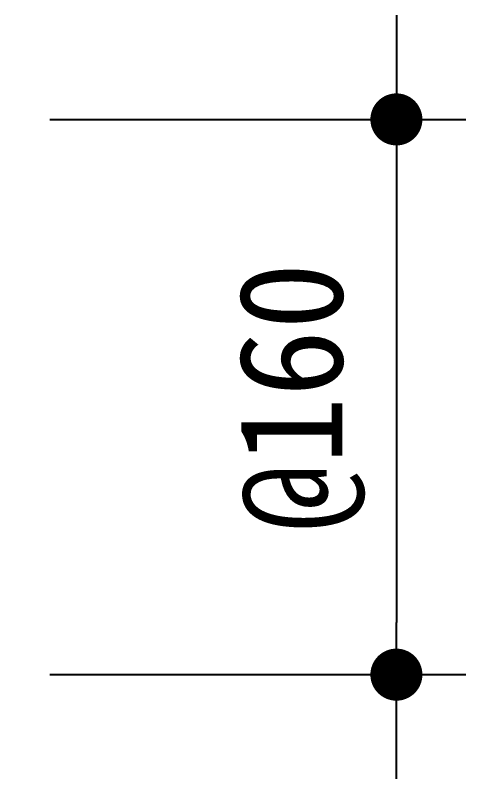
# Model space of a CAD drawing. Header units: millimetres. Extents: x 209 to 75467, y 6568 to 12199.
# Drawn here: x 75049.3 to 75114.3, y 7574 to 7684 of the extents above; entities that cross this region are included whole.
import ezdxf

# ---------------------------------------------------------------- set-up
doc = ezdxf.new("R2010")
doc.units = ezdxf.units.MM
doc.header["$MEASUREMENT"] = 0
doc.layers.get('0').update_dxf_attribs({"linetype": 'CONTINUOUS'})
doc.layers.add('DIMM', color=7, linetype='CONTINUOUS')
doc.styles.add('A-420 부분상세도1(작업중)$0$HY울릉도L', font='', dxfattribs={"width": 0.8})
doc.styles.add('A-420 부분상세도1(작업중)$0$돋움', font='')
doc.styles.get('A-420 부분상세도1(작업중)$0$HY울릉도L').set_extended_font_data('DotumChe')
doc.styles.get('A-420 부분상세도1(작업중)$0$돋움').set_extended_font_data('DotumChe')
doc.dimstyles.new('A-420 부분상세도1(작업중)$0$CDIM', dxfattribs={"dimtxt": 3, "dimasz": 1.5, "dimexe": 2, "dimexo": 1, "dimgap": 1, "dimtad": 1, "dimdec": 0, "dimrnd": 0.5, "dimzin": 0, "dimdsep": 32, "dimlunit": 6, "dimtxsty": 'A-420 부분상세도1(작업중)$0$HY울릉도L', "dimblk1": 'A-420 부분상세도1(작업중)$0$_CIDOT', "dimblk2": 'A-420 부분상세도1(작업중)$0$_CIDOT', "dimsah": 1, "dimcen": 5.5, "dimclrd": 2, "dimclre": 2, "dimclrt": 7, "dimadec": 0, "dimazin": 0, "dimtfac": 1, "dimtdec": 0, "dimtix": 1, "dimtmove": 2, "dimatfit": 1, "dimldrblk": 'A-420 부분상세도1(작업중)$0$_CIDOT', "dimfxl": 1, "dimtolj": 1, "dimtzin": 0, "dimlwd": -1, "dimarcsym": 0})

# ---------------------------------------------------------------- blocks, each defined once
blk = doc.blocks.new('A-420 부분상세도1(작업중)$0$_CIDOT')
at = {"color": 0, "linetype": 'ByBlock'}
blk.add_line((2, 0), (-1, 0), dxfattribs=at)
at = {"color": 0, "linetype": 'ByBlock', "const_width": 0.5}
blk.add_lwpolyline([(-0.25, 0, 1), (0.25, 0, 1)], format="xyb", close=True, dxfattribs=at)
blk = doc.blocks.new('*D560')
at = {"layer": 'DIMM', "lineweight": -2, "transparency": 16777216}
for p, q in [((75054.32, 7669.04), (75114.28, 7669.04)), ((75054.32, 7589.04), (75114.28, 7589.04))]:
    blk.add_line(p, q, dxfattribs=at)
at = {"layer": 'DIMM', "transparency": 16777216}
blk.add_line((75104.28, 7661.54), (75104.28, 7596.54), dxfattribs=at)
at = {"layer": 'DIMM', "transparency": 16777216, "xscale": 7.5, "yscale": 7.5, "zscale": 7.5}
for p, rotation in [((75104.28, 7669.04), 90), ((75104.28, 7589.04), 270)]:
    blk.add_blockref('A-420 부분상세도1(작업중)$0$_CIDOT', p, dxfattribs=dict(at, rotation=rotation))
at = {"layer": 'DIMM', "color": 3, "transparency": 16777216, "insert": (75090.65, 7629.04), "char_height": 15, "attachment_point": 5, "rotation": 90, "style": 'A-420 부분상세도1(작업중)$0$돋움'}
blk.add_mtext('\\A1;@160', dxfattribs=at)

msp = doc.modelspace()

# ---------------------------------------------------------------- dimensions: what is measured, and where the dimension line sits
at = {"layer": 'DIMM'}
dim = msp.add_linear_dim(base=(75104.28, 7589.04), p1=(75049.32, 7669.04), p2=(75049.32, 7589.04), angle=90, text='@160', dimstyle='A-420 부분상세도1(작업중)$0$CDIM', override={"dimscale": 5, "dimtxsty": 'A-420 부분상세도1(작업중)$0$돋움', "dimclrd": 256, "dimclre": 256, "dimclrt": 3}, dxfattribs=at)
dim.commit()
dim.dimension.update_dxf_attribs({"geometry": '*D560', "text_midpoint": (75090.65, 7629.04)})

doc.saveas('drawing.dxf')
